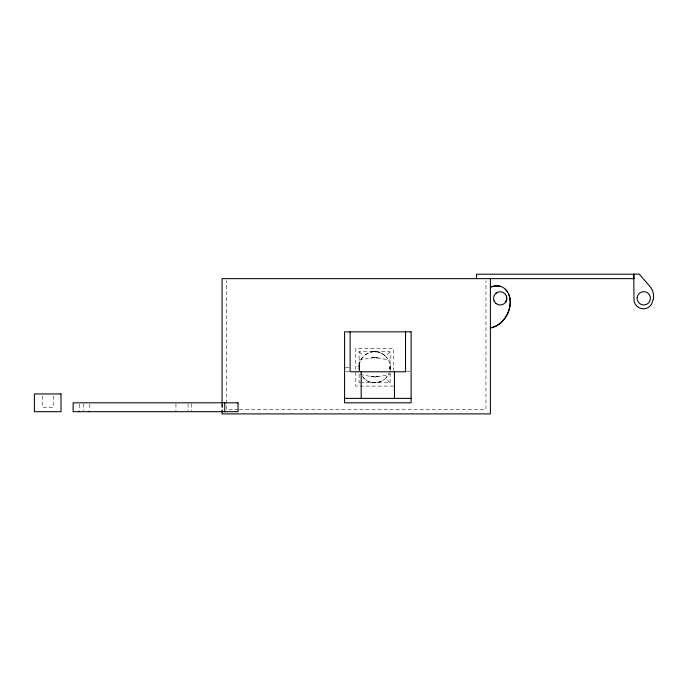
<?xml version="1.0" encoding="UTF-8"?>
<svg xmlns="http://www.w3.org/2000/svg" width="688" height="688" viewBox="0 0 688 688"><rect width="100%" height="100%" fill="white"/><g stroke="black" fill="none" stroke-linecap="round" stroke-linejoin="round"><path stroke-width="0.52" stroke-dasharray="3.44 2.58" d="M384.592 355.361L384.248 355.068A15.523 15.523 0 0 0 382.132 353.658L381.212 353.193A15.523 15.523 0 0 0 378.916 352.325L377.893 352.067A15.523 15.523 0 0 0 359.153 368.562L359.102 365.423L359.489 370.694M390.139 369.052L390.139 365.079L390.079 368.716L390.13 365.947L390.13 366.773M372.457 351.723L376.388 351.731C368.355 350.51 358.758 357.915 359.102 367.048L359.102 365.405M359.102 366.24L359.11 365.457L359.102 367.048L359.11 365.448M390.139 368.243L390.122 368.992L390.139 367.461L390.122 368.089M359.102 367.022L359.119 366.351M390.13 368.183L390.139 367.452M387.275 376.224L386.123 377.66M359.669 382.193L359.102 382.76L359.102 351.723L390.139 351.723L390.139 382.76L360.168 382.76M387.301 354.561L390.139 351.723M384.3 379.38L382.76 380.455M380.559 381.582L377.222 382.545L372.784 382.76L376.783 382.76M359.102 360.116L373.369 357.562L371.606 357.984M377.084 376.68L390.139 374.358M372.268 357.855L373.369 357.562M373.266 376.904L372.268 376.628L376.955 376.628M377.626 376.499L375.743 376.929M375.493 382.743L373.145 382.7L375.958 382.76M373.266 357.579L377.626 357.984M374.281 357.519L374.728 357.485M374.169 351.731L373.274 351.723L376.456 351.723L375.648 351.723M374.1 351.723L373.3 351.731L377.893 352.067M375.141 382.76L375.915 382.752M345.505 367.34L349.229 367.349M345.505 371.769L349.229 371.769M406.453 371.769L410.168 371.769M393.467 386.088L355.773 386.088L355.773 348.395L393.467 348.395L393.467 370.385M238.306 409.472L226.515 409.472L226.515 280.79M239.381 409.472L485.952 409.472L485.952 280.79M373.661 382.752L374.401 382.76L370.918 382.313L367.108 380.825L361.957 376.224M374.401 382.76L373.756 382.743M374.281 376.964L374.728 376.998M377.084 357.803L390.139 360.125M360.082 374.521L372.139 376.68M371.606 376.499L373.369 376.921M377.979 352.093L378.417 352.196M371.477 382.433L371.047 382.347M375.743 357.554L376.955 357.855M370.858 382.296L370.918 382.313A15.523 15.523 0 0 1 362.275 376.646M378.744 352.282L381.212 353.193M381.995 353.589L384.962 355.67M359.102 351.723L361.94 354.561M387.301 379.922L390.139 382.76M386.699 357.493L387.765 358.981M359.231 369.207L359.179 368.768M359.119 368.114L359.11 368.536M359.11 367.702L359.127 368.39L359.11 367.719M390.122 365.999L390.139 366.713M222.74 403.804L222.74 410.702M222.078 404.243L222.078 410.684M221.88 403.804L221.923 410.702M191.255 403.804L191.255 410.702M188.116 403.804L188.116 410.702M175.956 403.804L175.956 410.702M83.343 403.804L83.343 410.702M53.363 395.996L53.363 407.253L42.381 407.253L42.381 395.996M384.876 355.593A15.523 15.523 0 0 1 389.743 370.729M389.52 371.58A15.523 15.523 0 0 1 371.778 382.502M378.271 376.284A9.752 9.752 0 0 1 370.952 376.284M370.952 358.199A9.752 9.752 0 0 1 378.271 358.199M89.646 404.277A4.438 0.817 -89.9 0 1 89.646 410.211M79.404 404.277A4.438 0.817 -89.9 0 1 79.395 410.211M375.734 382.726L375.072 382.752L375.751 382.726M373.601 382.76L372.81 382.76L373.584 382.76M375.553 351.731L374.822 351.723L375.51 351.74"/><path stroke-width="1.03" d="M506.824 298.936L505.981 301.654M496.065 293.165L496.53 292.83M491.232 327.694C496.555 326.697 501.036 323.222 504.304 319.026A29.369 29.369 0 0 0 509.068 309.798C511.15 303.064 510.771 294.834 505.637 289.519A12.616 12.616 0 0 0 499.144 286.045L495.076 285.847L490.389 287.008L496.461 285.787L500.013 286.251M490.854 327.858L490.389 327.927C504.622 325.2 513.73 308.009 508.896 294.55M634.087 274.211L476.543 274.211L476.543 278.64M634.087 278.64L222.078 278.64L222.078 403.168M344.576 398.378L411.097 398.378M505.319 289.218L507.615 292.013M494.036 300.905L494.276 301.43M506.445 296.124L506.617 296.666M633.863 274.211L633.863 278.64M490.389 278.64L490.389 413.901L222.078 413.901L222.078 410.684M405.524 331.857L405.524 371.769L350.115 371.769L350.115 331.857M394.439 371.769L394.439 398.378M361.174 371.769L361.174 398.378M224.752 402.815L224.752 411.691M89.449 411.08A4.438 0.817 -89.9 0 1 89.044 411.682M79.197 411.08A4.438 0.817 -89.9 0 1 78.793 411.682M637.183 297.457L637.131 298.024A6.656 6.656 0 0 0 644.286 304.956A6.656 6.656 0 0 0 650.298 297.01A6.656 6.656 0 0 0 641.68 292.013L641.147 292.211A6.656 6.656 0 0 0 637.183 297.457M653.368 299.056L651.682 303.864A9.426 9.426 0 0 1 633.975 299.375L633.751 274.099L639.212 274.099L650.753 287.412A15.523 15.523 0 0 1 653.368 299.056M411.097 331.857L344.576 331.857L344.576 402.815L411.097 402.815L411.097 331.857M61 393.949L34.4 393.949L34.409 411.691L61.008 411.691L61 393.949M238.039 402.815L73.126 402.815L73.126 411.691L238.039 411.691L238.039 402.815M495.936 303.494A6.656 6.656 0 0 0 506.746 299.504A6.656 6.656 0 0 0 497.888 292.142A6.656 6.656 0 0 0 495.936 303.494"/></g></svg>
